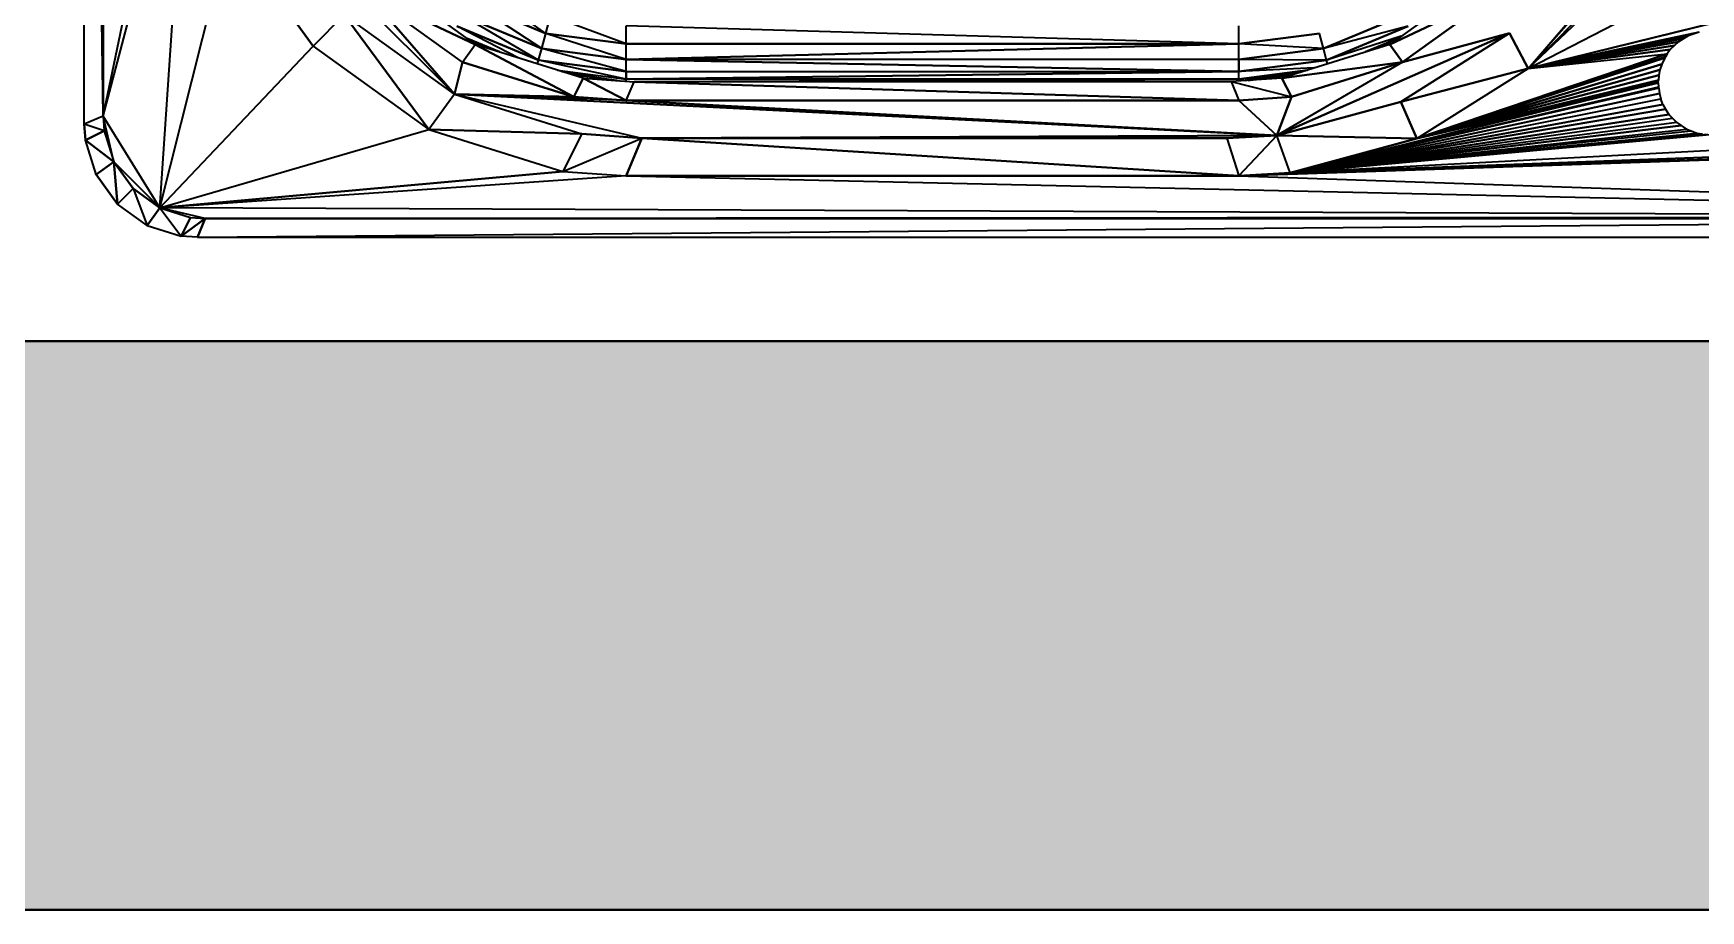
# Model space of a CAD drawing. Header units: millimetres. Extents: x -234375 to -184638, y -91483 to -70216.
# Drawn here: x -230122.8 to -229682.9, y -74151.6 to -73920.3 of the extents above; entities that cross this region are included whole.
import ezdxf

# ---------------------------------------------------------------- set-up
doc = ezdxf.new("R2010")
doc.units = ezdxf.units.MM
doc.header["$MEASUREMENT"] = 0
for name, color, linetype, lineweight in [('New_0_Pen_No__7', 7, 'Continuous', 35), ('New_Drawing & Figure_Pen_No__7', 7, 'Continuous', 35), ('New_Structural - Bearing_Pen_No__27', 7, 'Continuous', 35)]:
    doc.layers.add(name, color=color, linetype=linetype, lineweight=lineweight)
doc.layers.add('New_Structural - Bearing', color=7, linetype='Continuous')
doc.layers.add('New_Structural - Bearing_Pen_No__160', color=33, linetype='Continuous', lineweight=20, true_color=0xb4a35c)

# ---------------------------------------------------------------- blocks, each defined once
blk = doc.blocks.new('Wall_47', base_point=(-234132.12, -74001.63))
at = {"layer": 'New_Structural - Bearing_Pen_No__160', "linetype": 'Continuous', "lineweight": 0, "true_color": 0x5a512e}
blk.add_hatch(color=59, dxfattribs=at).paths.add_polyline_path([(-230682, -74001.47), (-230681.99, -74151.47), (-228247.57, -74151.37), (-228247.58, -74001.37)])
at = {"layer": 'New_Structural - Bearing_Pen_No__27', "color": 7, "linetype": 'Continuous', "lineweight": 35, "flags": 128}
for points in [[(-228247.58, -74001.37), (-230682, -74001.47)], [(-230681.99, -74151.47), (-228247.57, -74151.37)]]:
    blk.add_lwpolyline(points, dxfattribs=at)

msp = doc.modelspace()

# ---------------------------------------------------------------- linework, layer by layer
at = {"layer": 'New_0_Pen_No__7', "color": 7, "linetype": 'Continuous', "lineweight": 35}
for p, q in [((-228142.51, -74001.36), (-231982.12, -74001.53)), ((-228142.5, -74151.36), (-234282.11, -74151.64))]:
    msp.add_line(p, q, dxfattribs=at)
at = {"layer": 'New_Drawing & Figure_Pen_No__7', "color": 7, "linetype": 'Continuous', "lineweight": 35}
for p, q in [((-230104.43, -73942.13), (-230109.42, -73566.21)), ((-230109.41, -73944.19), (-230109.42, -73566.21)), ((-230109.42, -73566.21), (-230104.43, -73942.13)), ((-230109.41, -73944.19), (-230109.42, -73566.21)), ((-230104.45, -73568.27), (-230104.43, -73942.13)), ((-230104.43, -73942.13), (-230104.45, -73568.27)), ((-230104.43, -73942.13), (-230083.3, -73840.99)), ((-230104.43, -73942.13), (-230083.3, -73840.99)), ((-230104.43, -73942.13), (-230082.1, -73857.68)), ((-230104.43, -73942.13), (-230082.1, -73857.68)), ((-230089.49, -73966.24), (-230082.1, -73857.68)), ((-230089.49, -73966.24), (-230082.1, -73857.68)), ((-229728.45, -73929.49), (-229677.49, -73871.95)), ((-229728.45, -73929.49), (-229677.49, -73871.95)), ((-229728.45, -73929.49), (-229672.71, -73873.53)), ((-229728.45, -73929.49), (-229672.71, -73873.53)), ((-229728.45, -73929.49), (-229670.7, -73874.74)), ((-229728.45, -73929.49), (-229670.7, -73874.74)), ((-230061.73, -73886.32), (-230011.74, -73936.3)), ((-230011.74, -73936.3), (-230061.73, -73886.32)), ((-229728.45, -73929.49), (-229651.94, -73890.06)), ((-229728.45, -73929.49), (-229651.94, -73890.06)), ((-230089.49, -73966.24), (-230071.07, -73893.03)), ((-230089.49, -73966.24), (-230071.07, -73893.03)), ((-230049.06, -73923.64), (-230071.07, -73893.03)), ((-230071.07, -73893.03), (-230049.06, -73923.64)), ((-229728.45, -73929.49), (-229706.02, -73903.48)), ((-229728.45, -73929.49), (-229706.02, -73903.48)), ((-229622.62, -73903.56), (-229728.45, -73929.49)), ((-229728.45, -73929.49), (-229622.62, -73903.56)), ((-230030.88, -73905.45), (-230006.24, -73923.16)), ((-229987.66, -73920.26), (-230005.05, -73907.9)), ((-229987.66, -73920.26), (-230005.05, -73907.9)), ((-229740.32, -73905.43), (-229764.95, -73923.15)), ((-230009.6, -73927.83), (-230035, -73909.57)), ((-230006.24, -73923.16), (-230035, -73909.57)), ((-230035, -73909.57), (-230006.24, -73923.16)), ((-230035, -73909.57), (-230011.74, -73936.3)), ((-230009.6, -73927.83), (-230035, -73909.57)), ((-230011.74, -73936.3), (-230035, -73909.57)), ((-229988.72, -73924.24), (-230007.45, -73912.06)), ((-229987.66, -73920.26), (-230007.45, -73912.06)), ((-229988.72, -73924.24), (-230007.45, -73912.06)), ((-230007.45, -73912.06), (-229987.66, -73920.26)), ((-229736.2, -73909.56), (-229764.95, -73923.15)), ((-229764.95, -73923.15), (-229736.2, -73909.56)), ((-229761.59, -73927.82), (-229736.2, -73909.56)), ((-229736.2, -73909.56), (-229761.59, -73927.82)), ((-230049.06, -73923.64), (-230040.82, -73915.4)), ((-230049.06, -73923.64), (-230040.82, -73915.4)), ((-230018.46, -73945.64), (-230040.82, -73915.4)), ((-230011.74, -73936.3), (-230040.82, -73915.4)), ((-230040.82, -73915.4), (-230018.46, -73945.64)), ((-230011.74, -73936.3), (-230040.82, -73915.4)), ((-229989.54, -73927.29), (-230009.51, -73915.63)), ((-229988.72, -73924.24), (-230009.51, -73915.63)), ((-229989.54, -73927.29), (-230009.51, -73915.63)), ((-230009.51, -73915.63), (-229988.72, -73924.24)), ((-229987.66, -73920.26), (-229986.42, -73915.62)), ((-229987.66, -73920.26), (-229986.42, -73915.62)), ((-229966.42, -73923.05), (-229986.42, -73915.62)), ((-229966.42, -73923.05), (-229986.42, -73915.62)), ((-229761.69, -73915.62), (-229782.47, -73924.23)), ((-229782.47, -73924.23), (-229761.69, -73915.62)), ((-230011.09, -73918.36), (-229989.54, -73927.29)), ((-229994.97, -73926.68), (-230011.09, -73918.36)), ((-229989.54, -73927.29), (-230011.09, -73918.36)), ((-229994.97, -73926.68), (-230011.09, -73918.36)), ((-229999.84, -73925.16), (-230008.39, -73921.61)), ((-230008.39, -73921.61), (-229999.84, -73925.16)), ((-230002.84, -73924.22), (-230007.94, -73921.94)), ((-230002.84, -73924.22), (-230007.94, -73921.94)), ((-229988.72, -73924.24), (-229987.66, -73920.26)), ((-229988.72, -73924.24), (-229987.66, -73920.26)), ((-229987.66, -73920.26), (-229966.42, -73923.05)), ((-229966.42, -73927.17), (-229987.66, -73920.26)), ((-229966.42, -73923.05), (-229987.66, -73920.26)), ((-229966.42, -73927.17), (-229987.66, -73920.26)), ((-229966.42, -73923.05), (-229966.42, -73918.25)), ((-229966.42, -73923.05), (-229966.42, -73918.25)), ((-229804.78, -73923.04), (-229966.42, -73918.25)), ((-229804.78, -73923.04), (-229966.42, -73918.25)), ((-229804.78, -73923.04), (-229804.78, -73918.25)), ((-229804.78, -73923.04), (-229804.78, -73918.25)), ((-229783.54, -73920.25), (-229804.78, -73923.04)), ((-229804.78, -73923.04), (-229783.54, -73920.25)), ((-229794.76, -73947.15), (-229733.41, -73920.21)), ((-229733.41, -73920.21), (-229794.76, -73947.15)), ((-229782.47, -73924.23), (-229783.54, -73920.25)), ((-229782.47, -73924.23), (-229783.54, -73920.25)), ((-229760.11, -73918.35), (-229782.47, -73924.23)), ((-229760.11, -73918.35), (-229782.47, -73924.23)), ((-229781.65, -73927.28), (-229760.11, -73918.35)), ((-229760.11, -73918.35), (-229781.65, -73927.28)), ((-229761.93, -73920.97), (-229781.65, -73927.28)), ((-229761.93, -73920.97), (-229781.65, -73927.28)), ((-229762.8, -73921.6), (-229771.36, -73925.15)), ((-229771.36, -73925.15), (-229762.8, -73921.6)), ((-229762.06, -73938.28), (-229733.41, -73920.21)), ((-229733.41, -73920.21), (-229762.06, -73938.28)), ((-229733.41, -73920.21), (-229761.59, -73927.82)), ((-229761.59, -73927.82), (-229733.41, -73920.21)), ((-229733.41, -73920.21), (-229728.45, -73929.49)), ((-229728.45, -73929.49), (-229733.41, -73920.21)), ((-229683.29, -73919.96), (-229728.45, -73929.49)), ((-229683.29, -73919.96), (-229728.45, -73929.49)), ((-229684.65, -73920.36), (-229728.45, -73929.49)), ((-229684.65, -73920.36), (-229728.45, -73929.49)), ((-229728.45, -73929.49), (-229686.2, -73920.92)), ((-229686.2, -73920.92), (-229728.45, -73929.49)), ((-229728.45, -73929.49), (-229687.41, -73921.61)), ((-229687.41, -73921.61), (-229728.45, -73929.49)), ((-229687.41, -73921.61), (-229688.77, -73922.47)), ((-229686.2, -73920.92), (-229687.41, -73921.61)), ((-229684.65, -73920.36), (-229686.2, -73920.92)), ((-229683.29, -73919.96), (-229684.65, -73920.36)), ((-230089.49, -73966.24), (-230049.06, -73923.64)), ((-230089.49, -73966.24), (-230049.06, -73923.64)), ((-230049.06, -73923.64), (-230018.46, -73945.64)), ((-230049.06, -73923.64), (-230018.46, -73945.64)), ((-230009.6, -73927.83), (-230006.24, -73923.16)), ((-230009.6, -73927.83), (-230006.24, -73923.16)), ((-229980.27, -73936.98), (-230006.24, -73923.16)), ((-229977.79, -73932.03), (-230006.24, -73923.16)), ((-230006.24, -73923.16), (-229980.27, -73936.98)), ((-229989.54, -73927.29), (-229988.72, -73924.24)), ((-229989.54, -73927.29), (-229988.72, -73924.24)), ((-229966.42, -73930.33), (-229988.72, -73924.24)), ((-229966.42, -73927.17), (-229988.72, -73924.24)), ((-229966.42, -73930.33), (-229988.72, -73924.24)), ((-229988.72, -73924.24), (-229966.42, -73927.17)), ((-229804.78, -73923.04), (-229966.42, -73927.17)), ((-229966.42, -73927.17), (-229804.78, -73923.04)), ((-229804.78, -73923.04), (-229966.42, -73923.05)), ((-229966.42, -73923.05), (-229804.78, -73923.04)), ((-229966.42, -73927.17), (-229966.42, -73923.05)), ((-229966.42, -73927.17), (-229966.42, -73923.05)), ((-229782.47, -73924.23), (-229804.78, -73923.04)), ((-229804.78, -73927.16), (-229804.78, -73923.04)), ((-229782.47, -73924.23), (-229804.78, -73923.04)), ((-229804.78, -73927.16), (-229804.78, -73923.04)), ((-229782.47, -73924.23), (-229804.78, -73927.16)), ((-229804.78, -73927.16), (-229782.47, -73924.23)), ((-229764.95, -73923.15), (-229793.4, -73932.03)), ((-229781.65, -73927.28), (-229782.47, -73924.23)), ((-229781.65, -73927.28), (-229782.47, -73924.23)), ((-229764.57, -73922.87), (-229766.8, -73923.72)), ((-229764.57, -73922.87), (-229766.8, -73923.72)), ((-229761.59, -73927.82), (-229764.95, -73923.15)), ((-229764.95, -73923.15), (-229761.59, -73927.82)), ((-229691.74, -73925.68), (-229757.8, -73948)), ((-229757.8, -73948), (-229691.74, -73925.68)), ((-229757.8, -73948), (-229691.74, -73925.68)), ((-229757.8, -73948), (-229692.23, -73926.44)), ((-229692.23, -73926.44), (-229757.8, -73948)), ((-229757.8, -73948), (-229692.23, -73926.44)), ((-229728.45, -73929.49), (-229688.77, -73922.47)), ((-229688.77, -73922.47), (-229728.45, -73929.49)), ((-229728.45, -73929.49), (-229689.8, -73923.41)), ((-229689.8, -73923.41), (-229728.45, -73929.49)), ((-229728.45, -73929.49), (-229690.94, -73924.54)), ((-229690.94, -73924.54), (-229728.45, -73929.49)), ((-229728.45, -73929.49), (-229691.74, -73925.68)), ((-229728.45, -73929.49), (-229691.74, -73925.68)), ((-229692.42, -73926.74), (-229692.23, -73926.44)), ((-229692.23, -73926.44), (-229691.74, -73925.68)), ((-229691.74, -73925.68), (-229692.23, -73926.44)), ((-229690.94, -73924.54), (-229691.74, -73925.68)), ((-229689.8, -73923.41), (-229690.94, -73924.54)), ((-229688.77, -73922.47), (-229689.8, -73923.41)), ((-230009.6, -73927.83), (-230011.74, -73936.3)), ((-230011.74, -73936.3), (-230009.6, -73927.83)), ((-230009.6, -73927.83), (-229980.27, -73936.98)), ((-229980.27, -73936.98), (-230009.6, -73927.83)), ((-229989.81, -73928.29), (-229989.54, -73927.29)), ((-229989.81, -73928.29), (-229989.54, -73927.29)), ((-229989.54, -73927.29), (-229966.42, -73930.33)), ((-229966.42, -73932.32), (-229989.54, -73927.29)), ((-229966.42, -73930.33), (-229989.54, -73927.29)), ((-229966.42, -73932.32), (-229989.54, -73927.29)), ((-229984.51, -73929.94), (-229966.42, -73932.32)), ((-229984.51, -73929.94), (-229966.42, -73932.32)), ((-229983.46, -73930.27), (-229968.09, -73932.73)), ((-229983.46, -73930.27), (-229968.09, -73932.73)), ((-229804.78, -73927.16), (-229966.42, -73927.17)), ((-229804.78, -73927.16), (-229966.42, -73927.17)), ((-229966.42, -73930.33), (-229966.42, -73927.17)), ((-229966.42, -73927.17), (-229804.78, -73930.33)), ((-229966.42, -73930.33), (-229966.42, -73927.17)), ((-229804.78, -73930.33), (-229966.42, -73927.17)), ((-229966.42, -73930.33), (-229804.78, -73930.33)), ((-229966.42, -73930.33), (-229966.42, -73932.32)), ((-229966.42, -73930.33), (-229804.78, -73930.33)), ((-229966.42, -73932.32), (-229804.78, -73930.33)), ((-229804.78, -73930.33), (-229966.42, -73932.32)), ((-229966.42, -73932.32), (-229966.42, -73930.33)), ((-229781.65, -73927.28), (-229804.78, -73927.16)), ((-229804.78, -73930.33), (-229804.78, -73927.16)), ((-229781.65, -73927.28), (-229804.78, -73927.16)), ((-229804.78, -73927.16), (-229804.78, -73930.33)), ((-229781.65, -73927.28), (-229804.78, -73930.33)), ((-229804.78, -73930.33), (-229781.65, -73927.28)), ((-229784.92, -73929.38), (-229804.78, -73930.33)), ((-229784.92, -73929.38), (-229804.78, -73930.33)), ((-229804.78, -73932.31), (-229786.69, -73929.93)), ((-229786.69, -73929.93), (-229804.78, -73932.31)), ((-229804.78, -73932.31), (-229804.78, -73930.33)), ((-229804.78, -73932.31), (-229804.78, -73930.33)), ((-229803.11, -73932.72), (-229787.74, -73930.26)), ((-229787.74, -73930.26), (-229803.11, -73932.72)), ((-229761.59, -73927.82), (-229794.76, -73947.15)), ((-229761.59, -73927.82), (-229794.76, -73947.15)), ((-229793.4, -73932.03), (-229761.59, -73927.82)), ((-229761.59, -73927.82), (-229793.4, -73932.03)), ((-229790.93, -73936.97), (-229761.59, -73927.82)), ((-229761.59, -73927.82), (-229790.93, -73936.97)), ((-229781.39, -73928.28), (-229781.65, -73927.28)), ((-229781.39, -73928.28), (-229781.65, -73927.28)), ((-229728.45, -73929.49), (-229762.06, -73938.28)), ((-229762.06, -73938.28), (-229728.45, -73929.49)), ((-229692.42, -73926.74), (-229757.8, -73948)), ((-229757.8, -73948), (-229692.42, -73926.74)), ((-229757.8, -73948), (-229693.15, -73928.34)), ((-229693.15, -73928.34), (-229757.8, -73948)), ((-229757.8, -73948), (-229728.45, -73929.49)), ((-229757.8, -73948), (-229728.45, -73929.49)), ((-229757.8, -73948), (-229693.7, -73929.88)), ((-229693.7, -73929.88), (-229757.8, -73948)), ((-229693.7, -73929.88), (-229693.94, -73931.31)), ((-229693.15, -73928.34), (-229693.7, -73929.88)), ((-229692.42, -73926.74), (-229693.15, -73928.34)), ((-229968.89, -73932.67), (-229980.75, -73931.11)), ((-229968.89, -73932.67), (-229980.75, -73931.11)), ((-229980.75, -73931.11), (-229968.89, -73932.67)), ((-229968.89, -73932.67), (-229980.75, -73931.11)), ((-229980.75, -73931.11), (-229968.89, -73932.67)), ((-229977.79, -73932.03), (-229980.27, -73936.98)), ((-229980.27, -73936.98), (-229977.79, -73932.03)), ((-229977.79, -73932.03), (-229966.42, -73937.97)), ((-229977.79, -73932.03), (-229964.36, -73933)), ((-229966.42, -73937.97), (-229977.79, -73932.03)), ((-229804.78, -73932.31), (-229966.42, -73932.32)), ((-229804.78, -73932.31), (-229966.42, -73932.32)), ((-229966.42, -73933), (-229966.42, -73932.32)), ((-229806.84, -73932.98), (-229966.42, -73932.32)), ((-229806.84, -73932.98), (-229966.42, -73932.32)), ((-229966.42, -73933), (-229966.42, -73932.32)), ((-229966.42, -73937.97), (-229964.36, -73933)), ((-229966.42, -73937.97), (-229964.36, -73933)), ((-229964.36, -73933), (-229806.84, -73932.99)), ((-229806.84, -73932.99), (-229964.36, -73933)), ((-229804.78, -73937.96), (-229964.36, -73933)), ((-229964.36, -73933), (-229804.78, -73937.96)), ((-229793.4, -73932.03), (-229806.84, -73932.99)), ((-229806.84, -73932.99), (-229804.78, -73937.96)), ((-229806.84, -73932.99), (-229790.93, -73936.97)), ((-229806.84, -73932.99), (-229804.78, -73937.96)), ((-229806.84, -73932.99), (-229790.93, -73936.97)), ((-229804.78, -73932.31), (-229804.78, -73932.99)), ((-229804.78, -73932.99), (-229804.78, -73932.31)), ((-229802.31, -73932.67), (-229790.45, -73931.1)), ((-229802.31, -73932.67), (-229790.45, -73931.1)), ((-229790.45, -73931.1), (-229802.31, -73932.67)), ((-229790.45, -73931.1), (-229802.31, -73932.67)), ((-229802.31, -73932.67), (-229790.45, -73931.1)), ((-229790.93, -73936.97), (-229793.4, -73932.03)), ((-229793.4, -73932.03), (-229790.93, -73936.97)), ((-229694.14, -73933.07), (-229791.28, -73957.08)), ((-229791.28, -73957.08), (-229694.17, -73933.33)), ((-229694.17, -73933.33), (-229791.28, -73957.08)), ((-229694.04, -73934.44), (-229791.28, -73957.08)), ((-229694.04, -73934.44), (-229791.28, -73957.08)), ((-229694.01, -73934.68), (-229791.28, -73957.08)), ((-229694.01, -73934.68), (-229791.28, -73957.08)), ((-229757.8, -73948), (-229693.94, -73931.31)), ((-229693.94, -73931.31), (-229757.8, -73948)), ((-229694.08, -73932.6), (-229757.8, -73948)), ((-229694.08, -73932.6), (-229757.8, -73948)), ((-229757.8, -73948), (-229694.14, -73933.07)), ((-229757.8, -73948), (-229694.17, -73933.33)), ((-229694.17, -73933.33), (-229757.8, -73948)), ((-229694.17, -73933.33), (-229694.08, -73932.6)), ((-229694.17, -73933.33), (-229694.04, -73934.44)), ((-229693.94, -73931.31), (-229694.08, -73932.6)), ((-229694.01, -73934.68), (-229694.04, -73934.44)), ((-229694.01, -73934.68), (-229693.84, -73936.13)), ((-230011.74, -73936.3), (-230018.46, -73945.64)), ((-230011.74, -73936.3), (-230018.46, -73945.64)), ((-230011.74, -73936.3), (-229978.16, -73946.78)), ((-230011.74, -73936.3), (-229794.76, -73947.15)), ((-230011.74, -73936.3), (-229962.3, -73947.92)), ((-229966.42, -73937.97), (-230011.74, -73936.3)), ((-229794.76, -73947.15), (-230011.74, -73936.3)), ((-230011.74, -73936.3), (-229962.3, -73947.92)), ((-230011.74, -73936.3), (-229978.16, -73946.78)), ((-229980.27, -73936.98), (-230011.74, -73936.3)), ((-229966.42, -73937.97), (-230011.74, -73936.3)), ((-230011.74, -73936.3), (-229980.27, -73936.98)), ((-229980.27, -73936.98), (-229966.42, -73937.97)), ((-229966.42, -73937.97), (-229980.27, -73936.98)), ((-229966.42, -73937.97), (-229804.78, -73937.96)), ((-229804.78, -73937.96), (-229966.42, -73937.97)), ((-229966.42, -73937.97), (-229794.76, -73947.15)), ((-229794.76, -73947.15), (-229966.42, -73937.97)), ((-229804.78, -73937.96), (-229790.93, -73936.97)), ((-229790.93, -73936.97), (-229804.78, -73937.96)), ((-229804.78, -73937.96), (-229794.76, -73947.15)), ((-229794.76, -73947.15), (-229804.78, -73937.96)), ((-229794.76, -73947.15), (-229790.93, -73936.97)), ((-229790.93, -73936.97), (-229794.76, -73947.15)), ((-229762.06, -73938.28), (-229794.76, -73947.15)), ((-229794.76, -73947.15), (-229762.06, -73938.28)), ((-229791.28, -73957.08), (-229693.84, -73936.13)), ((-229693.84, -73936.13), (-229791.28, -73957.08)), ((-229791.28, -73957.08), (-229693.43, -73937.49)), ((-229791.28, -73957.08), (-229693.43, -73937.49)), ((-229692.88, -73939.05), (-229791.28, -73957.08)), ((-229791.28, -73957.08), (-229692.88, -73939.05)), ((-229762.06, -73938.28), (-229757.8, -73948)), ((-229757.8, -73948), (-229762.06, -73938.28)), ((-229693.84, -73936.13), (-229693.43, -73937.49)), ((-229692.88, -73939.05), (-229693.43, -73937.49)), ((-229692.88, -73939.05), (-229692.22, -73940.21)), ((-230104.43, -73942.13), (-230109.41, -73944.19)), ((-230104.43, -73942.13), (-230109.41, -73944.19)), ((-230109.41, -73944.19), (-230109.1, -73948.46)), ((-230104.16, -73945.98), (-230109.41, -73944.19)), ((-230109.1, -73948.46), (-230109.41, -73944.19)), ((-230104.16, -73945.98), (-230109.41, -73944.19)), ((-230089.49, -73966.24), (-230104.43, -73942.13)), ((-230089.49, -73966.24), (-230104.43, -73942.13)), ((-230101.61, -73954.12), (-230104.43, -73942.13)), ((-230104.43, -73942.13), (-230104.16, -73945.98)), ((-229692.22, -73940.21), (-229791.28, -73957.08)), ((-229791.28, -73957.08), (-229692.22, -73940.21)), ((-229791.28, -73957.08), (-229691.33, -73941.61)), ((-229691.33, -73941.61), (-229791.28, -73957.08)), ((-229791.28, -73957.08), (-229690.39, -73942.64)), ((-229791.28, -73957.08), (-229690.39, -73942.64)), ((-229689.24, -73943.79), (-229791.28, -73957.08)), ((-229689.24, -73943.79), (-229791.28, -73957.08)), ((-229692.22, -73940.21), (-229691.33, -73941.61)), ((-229691.33, -73941.61), (-229690.39, -73942.64)), ((-229689.24, -73943.79), (-229690.39, -73942.64)), ((-229689.24, -73943.79), (-229688.12, -73944.58)), ((-230109.1, -73948.46), (-230104.16, -73945.98)), ((-230104.16, -73945.98), (-230109.1, -73948.46)), ((-230101.61, -73954.12), (-230109.1, -73948.46)), ((-230106.28, -73957.48), (-230109.1, -73948.46)), ((-230109.1, -73948.46), (-230101.61, -73954.12)), ((-230106.28, -73957.48), (-230109.1, -73948.46)), ((-230104.16, -73945.98), (-230101.61, -73954.12)), ((-230089.49, -73966.24), (-230018.46, -73945.64)), ((-230089.49, -73966.24), (-230018.46, -73945.64)), ((-230018.46, -73945.64), (-229983.11, -73956.67)), ((-230018.46, -73945.64), (-229978.16, -73946.78)), ((-229978.16, -73946.78), (-230018.46, -73945.64)), ((-230018.46, -73945.64), (-229983.11, -73956.67)), ((-229978.16, -73946.78), (-229983.11, -73956.67)), ((-229978.16, -73946.78), (-229983.11, -73956.67)), ((-229983.11, -73956.67), (-229962.3, -73947.92)), ((-229983.11, -73956.67), (-229962.3, -73947.92)), ((-229978.16, -73946.78), (-229962.3, -73947.92)), ((-229962.3, -73947.92), (-229978.16, -73946.78)), ((-229966.42, -73957.87), (-229962.3, -73947.92)), ((-229962.3, -73947.92), (-229966.42, -73957.87)), ((-229962.3, -73947.92), (-229794.76, -73947.15)), ((-229794.76, -73947.15), (-229962.3, -73947.92)), ((-229807.94, -73947.91), (-229962.3, -73947.92)), ((-229962.3, -73947.92), (-229807.94, -73947.91)), ((-229962.3, -73947.92), (-229804.78, -73957.86)), ((-229804.78, -73957.86), (-229962.3, -73947.92)), ((-229807.94, -73947.91), (-229794.76, -73947.15)), ((-229794.76, -73947.15), (-229807.94, -73947.91)), ((-229807.94, -73947.91), (-229804.78, -73957.86)), ((-229807.94, -73947.91), (-229804.78, -73957.86)), ((-229804.78, -73957.86), (-229458.15, -73945.95)), ((-229804.78, -73957.86), (-229458.15, -73945.95)), ((-229794.76, -73947.15), (-229804.78, -73957.86)), ((-229804.78, -73957.86), (-229794.76, -73947.15)), ((-229791.28, -73957.08), (-229794.76, -73947.15)), ((-229791.28, -73957.08), (-229794.76, -73947.15)), ((-229757.8, -73948), (-229794.76, -73947.15)), ((-229794.76, -73947.15), (-229757.8, -73948)), ((-229791.28, -73957.08), (-229688.12, -73944.58)), ((-229688.12, -73944.58), (-229791.28, -73957.08)), ((-229791.28, -73957.08), (-229686.67, -73945.5)), ((-229791.28, -73957.08), (-229686.67, -73945.5)), ((-229791.28, -73957.08), (-229458.15, -73945.95)), ((-229791.28, -73957.08), (-229458.15, -73945.95)), ((-229791.28, -73957.08), (-229685.46, -73945.98)), ((-229791.28, -73957.08), (-229685.46, -73945.98)), ((-229791.28, -73957.08), (-229683.92, -73946.54)), ((-229791.28, -73957.08), (-229683.92, -73946.54)), ((-229791.28, -73957.08), (-229682.49, -73946.77)), ((-229791.28, -73957.08), (-229682.49, -73946.77)), ((-229681.14, -73946.93), (-229791.28, -73957.08)), ((-229791.28, -73957.08), (-229681.14, -73946.93)), ((-229601.23, -73946.96), (-229791.28, -73957.08)), ((-229521.66, -73946.96), (-229791.28, -73957.08)), ((-229791.28, -73957.08), (-229521.66, -73946.96)), ((-229601.23, -73946.96), (-229791.28, -73957.08)), ((-229680.48, -73947.01), (-229791.28, -73957.08)), ((-229680.48, -73947.01), (-229791.28, -73957.08)), ((-229791.28, -73957.08), (-229757.8, -73948)), ((-229757.8, -73948), (-229791.28, -73957.08)), ((-229757.8, -73948), (-229791.28, -73957.08)), ((-229688.12, -73944.58), (-229686.67, -73945.5)), ((-229686.67, -73945.5), (-229685.46, -73945.98)), ((-229685.46, -73945.98), (-229683.92, -73946.54)), ((-229683.92, -73946.54), (-229682.49, -73946.77)), ((-230101.61, -73954.12), (-230106.28, -73957.48)), ((-230106.28, -73957.48), (-230101.61, -73954.12)), ((-230089.49, -73966.24), (-230101.61, -73954.12)), ((-230100.66, -73965.29), (-230101.61, -73954.12)), ((-230101.61, -73954.12), (-230096.54, -73961.17)), ((-230101.61, -73954.12), (-230100.66, -73965.29)), ((-230089.49, -73966.24), (-230101.61, -73954.12)), ((-230096.54, -73961.17), (-230101.61, -73954.12)), ((-230089.49, -73966.24), (-229983.11, -73956.67)), ((-229983.11, -73956.67), (-230089.49, -73966.24)), ((-229983.11, -73956.67), (-229966.42, -73957.87)), ((-229983.11, -73956.67), (-229966.42, -73957.87)), ((-229804.78, -73957.86), (-229791.28, -73957.08)), ((-229791.28, -73957.08), (-229804.78, -73957.86)), ((-230106.28, -73957.48), (-230100.66, -73965.29)), ((-230100.66, -73965.29), (-230106.28, -73957.48)), ((-230096.54, -73961.17), (-230100.66, -73965.29)), ((-230096.54, -73961.17), (-230100.66, -73965.29)), ((-230096.54, -73961.17), (-230089.49, -73966.24)), ((-230096.54, -73961.17), (-230092.85, -73970.91)), ((-230096.54, -73961.17), (-230092.85, -73970.91)), ((-230089.49, -73966.24), (-230096.54, -73961.17)), ((-229966.42, -73957.87), (-230089.49, -73966.24)), ((-229966.42, -73957.87), (-230089.49, -73966.24)), ((-229966.42, -73957.87), (-229804.78, -73957.86)), ((-229804.78, -73957.86), (-229966.42, -73957.87)), ((-229966.42, -73957.87), (-229480.96, -73968.76)), ((-229966.42, -73957.87), (-229480.96, -73968.76)), ((-229804.78, -73957.86), (-229480.96, -73968.76)), ((-229804.78, -73957.86), (-229480.96, -73968.76)), ((-230092.85, -73970.91), (-230100.66, -73965.29)), ((-230092.85, -73970.91), (-230100.66, -73965.29)), ((-230092.85, -73970.91), (-230089.49, -73966.24)), ((-230089.49, -73966.24), (-230092.85, -73970.91)), ((-229480.96, -73968.76), (-230089.49, -73966.24)), ((-230077.5, -73969.06), (-230089.49, -73966.24)), ((-229480.96, -73968.76), (-230089.49, -73966.24)), ((-230089.49, -73966.24), (-230081.35, -73968.78)), ((-230089.49, -73966.24), (-230083.82, -73973.73)), ((-230089.49, -73966.24), (-230083.82, -73973.73)), ((-230083.82, -73973.73), (-230081.35, -73968.78)), ((-230081.35, -73968.78), (-230083.82, -73973.73)), ((-230077.5, -73969.06), (-230083.82, -73973.73)), ((-230083.82, -73973.73), (-230077.5, -73969.06)), ((-230081.35, -73968.78), (-230077.5, -73969.06)), ((-230079.56, -73974.03), (-229484.8, -73969.03)), ((-230079.56, -73974.03), (-229484.8, -73969.03)), ((-230079.56, -73974.03), (-230077.5, -73969.06)), ((-230077.5, -73969.06), (-230079.56, -73974.03)), ((-229480.96, -73968.76), (-230077.5, -73969.06)), ((-229480.96, -73968.76), (-230077.5, -73969.06)), ((-230077.5, -73969.06), (-229484.8, -73969.03)), ((-229484.8, -73969.03), (-230077.5, -73969.06)), ((-230092.85, -73970.91), (-230083.82, -73973.73)), ((-230092.85, -73970.91), (-230083.82, -73973.73)), ((-230079.56, -73974.03), (-230083.82, -73973.73)), ((-230079.56, -73974.03), (-230083.82, -73973.73)), ((-230079.56, -73974.03), (-229482.74, -73974.01)), ((-230079.56, -73974.03), (-229482.74, -73974.01)), ((-228142.51, -74001.36), (-231982.12, -74001.53)), ((-231567, -74001.51), (-228699.59, -74001.39)), ((-228142.5, -74151.36), (-234282.11, -74151.64))]:
    msp.add_line(p, q, dxfattribs=at)

# ---------------------------------------------------------------- block references
at = {"layer": 'New_Structural - Bearing', "color": 7, "lineweight": 35}
msp.add_blockref('Wall_47', (-234132.12, -74001.63), dxfattribs=at)

doc.saveas('drawing.dxf')
